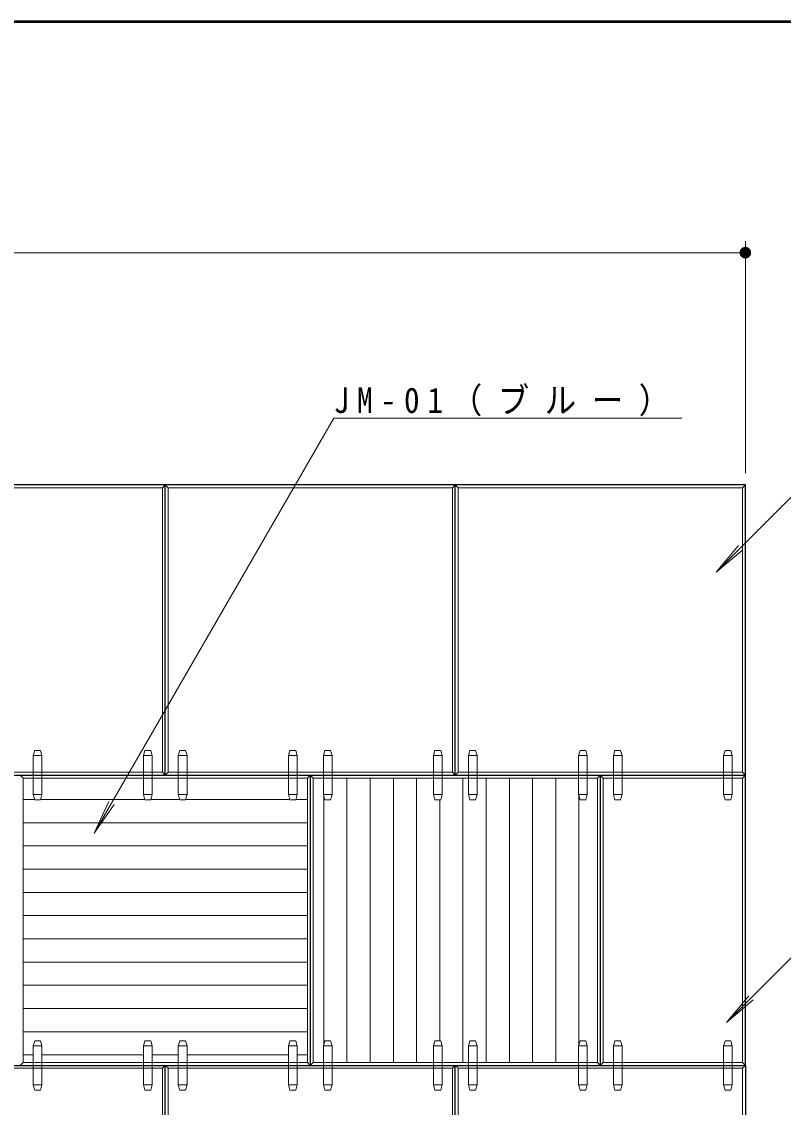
# Model space of a CAD drawing. Units: millimetres on the paper. Extents: x 55 to 420, y -5 to 257.
# Drawn here: x 198 to 263.6, y 163.5 to 257 of the extents above; entities that cross this region are included whole.
import ezdxf

# ---------------------------------------------------------------- set-up
doc = ezdxf.new("R2010")
doc.units = ezdxf.units.MM
doc.linetypes.add('USER1', pattern=[4.5, 2.5, -2])
doc.layers.add('LY_1', color=7, linetype='Continuous', lineweight=13)
doc.layers.add('LY_4', color=7, linetype='Continuous', lineweight=13)
doc.styles.add('ＭＳ ゴシック', font='')
doc.styles.get('ＭＳ ゴシック').set_extended_font_data('MS Gothic')

# ---------------------------------------------------------------- blocks, each defined once
blk = doc.blocks.new('filled_dot')
at = {"color": 0, "linetype": 'Continuous', "lineweight": -2, "const_width": 1.25}
blk.add_lwpolyline([(-0.625, 0, 1), (0.625, 0, 1)], format="xyb", close=True, dxfattribs=at)

msp = doc.modelspace()

# ---------------------------------------------------------------- linework, layer by layer
at = {"layer": 'LY_1'}
for p, q in [((260.338, 218.105), (260.338, 238.105)), ((85.338, 237.105), (260.338, 237.105)), ((224.856, 222.86), (204.216, 187.109)), ((224.856, 222.86), (254.856, 222.86)), ((266.205, 217.962), (257.833, 209.591)), ((210.088, 216.855), (210.338, 217.105)), ((210.588, 216.855), (210.338, 217.105)), ((235.088, 216.855), (235.338, 217.105)), ((235.588, 216.855), (235.338, 217.105)), ((260.088, 216.855), (260.338, 217.105)), ((210.088, 216.855), (185.588, 216.855)), ((210.088, 192.355), (210.088, 216.855)), ((210.588, 216.855), (210.588, 192.355)), ((235.088, 216.855), (210.588, 216.855)), ((235.088, 192.355), (235.088, 216.855)), ((235.588, 216.855), (235.588, 192.355)), ((260.088, 216.855), (235.588, 216.855)), ((260.088, 192.355), (260.088, 216.855)), ((257.833, 209.591), (259.762, 211.889)), ((257.833, 209.591), (260.132, 211.52)), ((185.588, 192.355), (210.088, 192.355)), ((198.088, 191.855), (197.838, 192.105)), ((198.088, 191.855), (198.088, 167.355)), ((222.588, 191.855), (198.088, 191.855)), ((210.088, 192.355), (210.338, 192.105)), ((210.338, 192.105), (210.588, 192.355)), ((210.588, 192.355), (235.088, 192.355)), ((222.588, 191.855), (222.838, 192.105)), ((222.588, 167.355), (222.588, 191.855)), ((223.088, 191.855), (222.838, 192.105)), ((223.088, 191.855), (223.088, 167.355)), ((247.588, 191.855), (223.088, 191.855)), ((226, 167.355), (226, 191.855)), ((228, 167.355), (228, 191.855)), ((230, 167.355), (230, 191.855)), ((232, 167.355), (232, 191.855)), ((235.088, 192.355), (235.338, 192.105)), ((235.338, 192.105), (235.588, 192.355)), ((235.588, 192.355), (260.088, 192.355)), ((236, 167.355), (236, 191.855)), ((238, 167.355), (238, 191.855)), ((240, 167.355), (240, 191.855)), ((242, 167.355), (242, 191.855)), ((244, 167.355), (244, 191.855)), ((247.588, 191.855), (247.838, 192.105)), ((247.588, 167.355), (247.588, 191.855)), ((248.088, 191.855), (247.838, 192.105)), ((260.088, 191.855), (248.088, 191.855)), ((248.088, 191.855), (248.088, 167.355)), ((260.088, 192.355), (260.338, 192.105)), ((260.088, 191.855), (260.338, 192.105)), ((260.088, 167.355), (260.088, 191.855)), ((198.088, 190), (199.083, 190)), ((199.594, 190), (208.583, 190)), ((204.216, 187.109), (205.484, 189.828)), ((209.094, 190), (211.583, 190)), ((212.094, 190), (221.083, 190)), ((221.594, 190), (222.588, 190)), ((224, 168.912), (224, 190.298)), ((234, 169.23), (234, 189.98)), ((246, 168.912), (246, 190.298)), ((204.216, 187.109), (205.936, 189.567)), ((198.088, 188), (222.588, 188)), ((198.088, 186), (222.588, 186)), ((198.088, 184), (222.588, 184)), ((198.088, 182), (222.588, 182)), ((198.088, 180), (222.588, 180)), ((267.089, 179.179), (258.718, 170.808)), ((198.088, 178), (222.588, 178)), ((198.088, 176), (222.588, 176)), ((198.088, 174), (222.588, 174)), ((258.718, 170.808), (260.646, 173.106)), ((258.718, 170.808), (261.016, 172.736)), ((198.088, 172), (222.588, 172)), ((198.088, 170), (222.588, 170)), ((198.088, 168), (198.963, 168)), ((199.713, 168), (208.463, 168)), ((209.213, 168), (211.463, 168)), ((212.213, 168), (220.963, 168)), ((221.713, 168), (222.588, 168)), ((185.588, 166.855), (210.088, 166.855)), ((197.838, 167.105), (198.088, 167.355)), ((198.088, 167.355), (222.588, 167.355)), ((210.088, 166.855), (210.338, 167.105)), ((210.088, 166.855), (210.088, 142.355)), ((210.338, 167.105), (210.588, 166.855)), ((210.588, 166.855), (235.088, 166.855)), ((210.588, 142.355), (210.588, 166.855)), ((222.588, 167.355), (222.838, 167.105)), ((222.838, 167.105), (223.088, 167.355)), ((223.088, 167.355), (247.588, 167.355)), ((235.088, 166.855), (235.338, 167.105)), ((235.088, 166.855), (235.088, 142.355)), ((235.338, 167.105), (235.588, 166.855)), ((235.588, 166.855), (260.088, 166.855)), ((235.588, 142.355), (235.588, 166.855)), ((247.588, 167.355), (247.838, 167.105)), ((247.838, 167.105), (248.088, 167.355)), ((248.088, 167.355), (260.088, 167.355)), ((260.088, 167.355), (260.338, 167.105)), ((260.088, 166.855), (260.338, 167.105)), ((260.088, 166.855), (260.088, 142.355))]:
    msp.add_line(p, q, dxfattribs=at)
at = {"layer": 'LY_1', "lineweight": 25}
for p, q in [((210.338, 217.105), (185.338, 217.105)), ((235.338, 217.105), (210.338, 217.105)), ((210.338, 192.105), (210.338, 217.105)), ((260.338, 217.105), (235.338, 217.105)), ((235.338, 192.105), (235.338, 217.105)), ((260.338, 192.105), (260.338, 217.105)), ((85.338, 192.105), (260.338, 192.105)), ((222.838, 192.105), (222.838, 167.105)), ((247.838, 192.105), (247.838, 167.105)), ((260.338, 167.105), (260.338, 192.105)), ((85.338, 167.105), (260.338, 167.105)), ((210.338, 142.105), (210.338, 167.105)), ((235.338, 142.105), (235.338, 167.105)), ((260.338, 167.105), (260.338, 142.105))]:
    msp.add_line(p, q, dxfattribs=at)
at = {"layer": 'LY_1', "linetype": 'USER1'}
for p, q in [((198.963, 193.78), (199.088, 194.23)), ((198.963, 193.78), (198.963, 192.105)), ((198.963, 193.78), (199.713, 193.78)), ((199.088, 194.23), (199.588, 194.23)), ((199.588, 194.23), (199.713, 193.78)), ((199.713, 193.78), (199.713, 192.105)), ((208.463, 193.78), (208.588, 194.23)), ((208.463, 193.78), (208.463, 192.105)), ((208.463, 193.78), (209.213, 193.78)), ((208.588, 194.23), (209.088, 194.23)), ((209.088, 194.23), (209.213, 193.78)), ((209.213, 193.78), (209.213, 192.105)), ((211.463, 193.78), (211.588, 194.23)), ((211.463, 193.78), (211.463, 192.105)), ((211.463, 193.78), (212.213, 193.78)), ((211.588, 194.23), (212.088, 194.23)), ((212.088, 194.23), (212.213, 193.78)), ((212.213, 193.78), (212.213, 192.105)), ((220.963, 193.78), (221.088, 194.23)), ((220.963, 193.78), (220.963, 192.105)), ((220.963, 193.78), (221.713, 193.78)), ((221.088, 194.23), (221.588, 194.23)), ((221.588, 194.23), (221.713, 193.78)), ((221.713, 193.78), (221.713, 192.105)), ((223.963, 193.78), (224.088, 194.23)), ((223.963, 193.78), (223.963, 192.105)), ((223.963, 193.78), (224.713, 193.78)), ((224.088, 194.23), (224.588, 194.23)), ((224.588, 194.23), (224.713, 193.78)), ((224.713, 193.78), (224.713, 192.105)), ((233.463, 193.78), (233.588, 194.23)), ((233.463, 193.78), (233.463, 192.105)), ((233.463, 193.78), (234.213, 193.78)), ((233.588, 194.23), (234.088, 194.23)), ((234.088, 194.23), (234.213, 193.78)), ((234.213, 193.78), (234.213, 192.105)), ((236.463, 193.78), (236.588, 194.23)), ((236.463, 193.78), (236.463, 192.105)), ((236.463, 193.78), (237.213, 193.78)), ((236.588, 194.23), (237.088, 194.23)), ((237.088, 194.23), (237.213, 193.78)), ((237.213, 193.78), (237.213, 192.105)), ((245.963, 193.78), (246.088, 194.23)), ((245.963, 193.78), (245.963, 192.105)), ((245.963, 193.78), (246.713, 193.78)), ((246.088, 194.23), (246.588, 194.23)), ((246.588, 194.23), (246.713, 193.78)), ((246.713, 193.78), (246.713, 192.105)), ((248.963, 193.78), (249.088, 194.23)), ((248.963, 193.78), (248.963, 192.105)), ((248.963, 193.78), (249.713, 193.78)), ((249.088, 194.23), (249.588, 194.23)), ((249.588, 194.23), (249.713, 193.78)), ((249.713, 193.78), (249.713, 192.105)), ((258.463, 193.78), (258.588, 194.23)), ((258.463, 193.78), (258.463, 192.105)), ((258.463, 193.78), (259.213, 193.78)), ((258.588, 194.23), (259.088, 194.23)), ((259.088, 194.23), (259.213, 193.78)), ((259.213, 193.78), (259.213, 192.105)), ((198.963, 192.105), (198.963, 190.43)), ((199.713, 192.105), (199.713, 190.43)), ((208.463, 192.105), (208.463, 190.43)), ((209.213, 192.105), (209.213, 190.43)), ((211.463, 192.105), (211.463, 190.43)), ((212.213, 192.105), (212.213, 190.43)), ((220.963, 192.105), (220.963, 190.43)), ((221.713, 192.105), (221.713, 190.43)), ((223.963, 192.105), (223.963, 190.43)), ((224.713, 192.105), (224.713, 190.43)), ((233.463, 192.105), (233.463, 190.43)), ((234.213, 192.105), (234.213, 190.43)), ((236.463, 192.105), (236.463, 190.43)), ((237.213, 192.105), (237.213, 190.43)), ((245.963, 192.105), (245.963, 190.43)), ((246.713, 192.105), (246.713, 190.43)), ((248.963, 192.105), (248.963, 190.43)), ((249.713, 192.105), (249.713, 190.43)), ((258.463, 192.105), (258.463, 190.43)), ((259.213, 192.105), (259.213, 190.43)), ((198.963, 190.43), (199.713, 190.43)), ((199.088, 189.98), (198.963, 190.43)), ((199.088, 189.98), (199.588, 189.98)), ((199.588, 189.98), (199.713, 190.43)), ((208.463, 190.43), (209.213, 190.43)), ((208.588, 189.98), (208.463, 190.43)), ((208.588, 189.98), (209.088, 189.98)), ((209.088, 189.98), (209.213, 190.43)), ((211.463, 190.43), (212.213, 190.43)), ((211.588, 189.98), (211.463, 190.43)), ((211.588, 189.98), (212.088, 189.98)), ((212.088, 189.98), (212.213, 190.43)), ((220.963, 190.43), (221.713, 190.43)), ((221.088, 189.98), (220.963, 190.43)), ((221.088, 189.98), (221.588, 189.98)), ((221.588, 189.98), (221.713, 190.43)), ((223.963, 190.43), (224.713, 190.43)), ((224.088, 189.98), (223.963, 190.43)), ((224.088, 189.98), (224.588, 189.98)), ((224.588, 189.98), (224.713, 190.43)), ((233.463, 190.43), (234.213, 190.43)), ((233.588, 189.98), (233.463, 190.43)), ((233.588, 189.98), (234.088, 189.98)), ((234.088, 189.98), (234.213, 190.43)), ((236.463, 190.43), (237.213, 190.43)), ((236.588, 189.98), (236.463, 190.43)), ((236.588, 189.98), (237.088, 189.98)), ((237.088, 189.98), (237.213, 190.43)), ((245.963, 190.43), (246.713, 190.43)), ((246.088, 189.98), (245.963, 190.43)), ((246.088, 189.98), (246.588, 189.98)), ((246.588, 189.98), (246.713, 190.43)), ((248.963, 190.43), (249.713, 190.43)), ((249.088, 189.98), (248.963, 190.43)), ((249.088, 189.98), (249.588, 189.98)), ((249.588, 189.98), (249.713, 190.43)), ((258.463, 190.43), (259.213, 190.43)), ((258.588, 189.98), (258.463, 190.43)), ((258.588, 189.98), (259.088, 189.98)), ((259.088, 189.98), (259.213, 190.43)), ((198.963, 168.78), (199.088, 169.23)), ((198.963, 168.78), (198.963, 167.105)), ((198.963, 168.78), (199.713, 168.78)), ((199.088, 169.23), (199.588, 169.23)), ((199.588, 169.23), (199.713, 168.78)), ((199.713, 168.78), (199.713, 167.105)), ((208.463, 168.78), (208.588, 169.23)), ((208.463, 168.78), (208.463, 167.105)), ((208.463, 168.78), (209.213, 168.78)), ((208.588, 169.23), (209.088, 169.23)), ((209.088, 169.23), (209.213, 168.78)), ((209.213, 168.78), (209.213, 167.105)), ((211.463, 168.78), (211.588, 169.23)), ((211.463, 168.78), (211.463, 167.105)), ((211.463, 168.78), (212.213, 168.78)), ((211.588, 169.23), (212.088, 169.23)), ((212.088, 169.23), (212.213, 168.78)), ((212.213, 168.78), (212.213, 167.105)), ((220.963, 168.78), (221.088, 169.23)), ((220.963, 168.78), (220.963, 167.105)), ((220.963, 168.78), (221.713, 168.78)), ((221.088, 169.23), (221.588, 169.23)), ((221.588, 169.23), (221.713, 168.78)), ((221.713, 168.78), (221.713, 167.105)), ((223.963, 168.78), (224.088, 169.23)), ((223.963, 168.78), (223.963, 167.105)), ((223.963, 168.78), (224.713, 168.78)), ((224.088, 169.23), (224.588, 169.23)), ((224.588, 169.23), (224.713, 168.78)), ((224.713, 168.78), (224.713, 167.105)), ((233.463, 168.78), (233.588, 169.23)), ((233.463, 168.78), (233.463, 167.105)), ((233.463, 168.78), (234.213, 168.78)), ((233.588, 169.23), (234.088, 169.23)), ((234.088, 169.23), (234.213, 168.78)), ((234.213, 168.78), (234.213, 167.105)), ((236.463, 168.78), (236.588, 169.23)), ((236.463, 168.78), (236.463, 167.105)), ((236.463, 168.78), (237.213, 168.78)), ((236.588, 169.23), (237.088, 169.23)), ((237.088, 169.23), (237.213, 168.78)), ((237.213, 168.78), (237.213, 167.105)), ((245.963, 168.78), (246.088, 169.23)), ((245.963, 168.78), (245.963, 167.105)), ((245.963, 168.78), (246.713, 168.78)), ((246.088, 169.23), (246.588, 169.23)), ((246.588, 169.23), (246.713, 168.78)), ((246.713, 168.78), (246.713, 167.105)), ((248.963, 168.78), (249.088, 169.23)), ((248.963, 168.78), (248.963, 167.105)), ((248.963, 168.78), (249.713, 168.78)), ((249.088, 169.23), (249.588, 169.23)), ((249.588, 169.23), (249.713, 168.78)), ((249.713, 168.78), (249.713, 167.105)), ((258.463, 168.78), (258.588, 169.23)), ((258.463, 168.78), (258.463, 167.105)), ((258.463, 168.78), (259.213, 168.78)), ((258.588, 169.23), (259.088, 169.23)), ((259.088, 169.23), (259.213, 168.78)), ((259.213, 168.78), (259.213, 167.105)), ((198.963, 167.105), (198.963, 165.43)), ((199.713, 167.105), (199.713, 165.43)), ((208.463, 167.105), (208.463, 165.43)), ((209.213, 167.105), (209.213, 165.43)), ((211.463, 167.105), (211.463, 165.43)), ((212.213, 167.105), (212.213, 165.43)), ((220.963, 167.105), (220.963, 165.43)), ((221.713, 167.105), (221.713, 165.43)), ((223.963, 167.105), (223.963, 165.43)), ((224.713, 167.105), (224.713, 165.43)), ((233.463, 167.105), (233.463, 165.43)), ((234.213, 167.105), (234.213, 165.43)), ((236.463, 167.105), (236.463, 165.43)), ((237.213, 167.105), (237.213, 165.43)), ((245.963, 167.105), (245.963, 165.43)), ((246.713, 167.105), (246.713, 165.43)), ((248.963, 167.105), (248.963, 165.43)), ((249.713, 167.105), (249.713, 165.43)), ((258.463, 167.105), (258.463, 165.43)), ((259.213, 167.105), (259.213, 165.43)), ((198.963, 165.43), (199.713, 165.43)), ((199.088, 164.98), (198.963, 165.43)), ((199.088, 164.98), (199.588, 164.98)), ((199.588, 164.98), (199.713, 165.43)), ((208.463, 165.43), (209.213, 165.43)), ((208.588, 164.98), (208.463, 165.43)), ((208.588, 164.98), (209.088, 164.98)), ((209.088, 164.98), (209.213, 165.43)), ((211.463, 165.43), (212.213, 165.43)), ((211.588, 164.98), (211.463, 165.43)), ((211.588, 164.98), (212.088, 164.98)), ((212.088, 164.98), (212.213, 165.43)), ((220.963, 165.43), (221.713, 165.43)), ((221.088, 164.98), (220.963, 165.43)), ((221.088, 164.98), (221.588, 164.98)), ((221.588, 164.98), (221.713, 165.43)), ((223.963, 165.43), (224.713, 165.43)), ((224.088, 164.98), (223.963, 165.43)), ((224.088, 164.98), (224.588, 164.98)), ((224.588, 164.98), (224.713, 165.43)), ((233.463, 165.43), (234.213, 165.43)), ((233.588, 164.98), (233.463, 165.43)), ((233.588, 164.98), (234.088, 164.98)), ((234.088, 164.98), (234.213, 165.43)), ((236.463, 165.43), (237.213, 165.43)), ((236.588, 164.98), (236.463, 165.43)), ((236.588, 164.98), (237.088, 164.98)), ((237.088, 164.98), (237.213, 165.43)), ((245.963, 165.43), (246.713, 165.43)), ((246.088, 164.98), (245.963, 165.43)), ((246.088, 164.98), (246.588, 164.98)), ((246.588, 164.98), (246.713, 165.43)), ((248.963, 165.43), (249.713, 165.43)), ((249.088, 164.98), (248.963, 165.43)), ((249.088, 164.98), (249.588, 164.98)), ((249.588, 164.98), (249.713, 165.43)), ((258.463, 165.43), (259.213, 165.43)), ((258.588, 164.98), (258.463, 165.43)), ((258.588, 164.98), (259.088, 164.98)), ((259.088, 164.98), (259.213, 165.43))]:
    msp.add_line(p, q, dxfattribs=at)
at = {"layer": 'LY_4', "lineweight": 50}
msp.add_line((420, 257), (55, 257), dxfattribs=at)

# ---------------------------------------------------------------- block references
at = {"layer": 'LY_1', "xscale": 0.4, "yscale": 0.4, "rotation": 180}
msp.add_blockref('filled_dot', (260.338, 237.105), dxfattribs=at)

# ---------------------------------------------------------------- texts
at = {"layer": 'LY_1', "insert": (224.856, 223.01), "char_height": 2.199, "attachment_point": 7, "style": 'ＭＳ ゴシック'}
msp.add_mtext('\\T1.5;\\W0.9;JM-01（ブルー）', dxfattribs=at)

doc.saveas('drawing.dxf')
